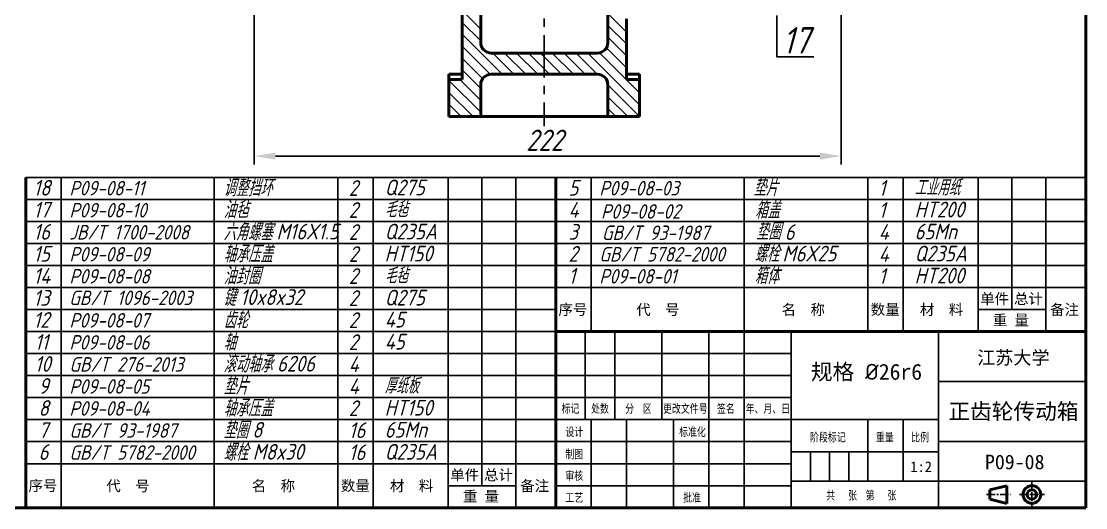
# Model space of a CAD drawing. Header units: millimetres. Extents: x 0 to 322, y 0 to 226.
# Drawn here: x 121.1 to 322, y 0 to 91.8 of the extents above; entities that cross this region are included whole.
import ezdxf

# ---------------------------------------------------------------- set-up
doc = ezdxf.new("R2010")
doc.units = ezdxf.units.MM
doc.header["$LTSCALE"] = 0.25
doc.linetypes.add('CENTER', pattern=[50.8, 31.75, -6.35, 6.35, -6.35])
doc.layers.add('点画线层', color=7, linetype='CENTER')
doc.layers.add('细实线层', color=7, linetype='Continuous')
doc.layers.add('粗实线层', color=7, linetype='Continuous', lineweight=50)
doc.styles.get("Standard").update_dxf_attribs({"font": 'gbeitc.shx', "height": 4, "bigfont": 'gbcbig.shx'})
doc.styles.add('宋体', font='SimSun.ttf', dxfattribs={"height": 3.5})
doc.dimstyles.new('ISO-25', dxfattribs={"dimtxt": 4, "dimasz": 4, "dimexe": 1.6, "dimexo": 0, "dimgap": 1, "dimtad": 1, "dimlfac": 2, "dimdsep": 46, "dimtxsty": 'Standard', "dimcen": 0, "dimclrd": 256, "dimclre": 256, "dimclrt": 256, "dimadec": 0, "dimazin": 2, "dimtfac": 1, "dimtmove": 0, "dimatfit": 3, "dimfxl": 0, "dimlwd": -1, "dimlwe": -1, "dimarcsym": 0})

# ---------------------------------------------------------------- blocks, each defined once
blk = doc.blocks.new('*D12')
at = {"layer": 'Defpoints', "color": 0, "transparency": 16777216}
for p in [(275.83, 164.03), (165.1, 127.28), (275.83, 66.37)]:
    blk.add_point(p, dxfattribs=at)
at = {"layer": '细实线层', "transparency": 16777216}
for p, q in [((275.83, 164.03), (275.83, 64.77)), ((165.1, 127.28), (165.1, 64.77)), ((169.1, 66.37), (271.83, 66.37))]:
    blk.add_line(p, q, dxfattribs=at)
for points in [[(169.1, 67.04), (169.1, 65.71), (165.1, 66.37)], [(271.83, 67.04), (271.83, 65.71), (275.83, 66.37)]]:
    blk.add_solid(points, dxfattribs=at)
at = {"layer": '细实线层', "transparency": 16777216, "insert": (219.9, 69.37), "char_height": 4, "attachment_point": 5}
blk.add_mtext('222', dxfattribs=at)

msp = doc.modelspace()

# ---------------------------------------------------------------- linework, layer by layer
at = {"lineweight": 50}
for p, q in [((322, 0), (322, 226)), ((322, 33.2602), (222, 33.2602)), ((222, 33.2602), (222, 0)), ((0, 0), (322, 0))]:
    msp.add_line(p, q, dxfattribs=at)
for p, q in [((322, 41.5753), (222, 41.5753)), ((314.47, 37.4178), (301.6776, 37.4178)), ((227.5556, 33.2602), (227.5556, 16.6301)), ((233.1111, 33.2602), (233.1111, 16.6301)), ((242, 33.2602), (242, 16.6301)), ((250.8889, 33.2602), (250.8889, 0)), ((257.5556, 33.2602), (257.5556, 0)), ((266.4444, 33.2602), (266.4444, 0)), ((294.2222, 33.2602), (294.2222, 0)), ((222, 29.1027), (266.4444, 29.1027)), ((222, 24.9452), (266.4444, 24.9452)), ((294.2222, 23.8158), (322, 23.8158)), ((222, 20.7876), (266.4444, 20.7876)), ((222, 16.6301), (294.2222, 16.6301)), ((228.6667, 16.6301), (228.6667, 0)), ((235.3333, 16.6301), (235.3333, 0)), ((244.2222, 16.6301), (244.2222, 0)), ((280.8889, 16.6301), (280.8889, 5)), ((287.5556, 16.6301), (287.5556, 5)), ((222, 12.4726), (266.4444, 12.4726)), ((294.2222, 12.4726), (322, 12.4726)), ((266.4444, 10.5546), (294.2222, 10.5546)), ((270.0556, 10.5546), (270.0556, 5)), ((273.6667, 10.5546), (273.6667, 5)), ((277.2778, 10.5546), (277.2778, 5)), ((222, 8.3151), (266.4444, 8.3151)), ((214.47, 4.1575), (201.6776, 4.1575)), ((222, 4.1575), (266.4444, 4.1575)), ((266.4444, 5), (322, 5)), ((294.2222, 5), (300.1957, 5)), ((294.2222, 5), (300.1957, 5))]:
    msp.add_line(p, q)
at = {"layer": '点画线层'}
msp.add_line((219.8259, 127.2819), (219.8259, 72.0019), dxfattribs=at)
at = {"layer": '点画线层', "ltscale": 0.15}
for p, q in [((311.8511, 4.8147), (311.8511, 0.1206)), ((309.5256, 2.4892), (314.2197, 2.4892))]:
    msp.add_line(p, q, dxfattribs=at)
at = {"layer": '点画线层', "ltscale": 0.2}
msp.add_line((303.3037, 2.4892), (307.8083, 2.4892), dxfattribs=at)
at = {"layer": '粗实线层'}
for p, q in [((207.8259, 87.8357), (207.8259, 116.7819)), ((231.8259, 87.8357), (231.8259, 116.7819)), ((204.3259, 80.8357), (204.3259, 108.3454)), ((235.3259, 80.8357), (235.3259, 92.2819)), ((209.8259, 85.8357), (219.8259, 85.8357)), ((229.8259, 85.8357), (219.8259, 85.8357)), ((201.8259, 81.8357), (201.8259, 73.8357)), ((204.3259, 81.8357), (201.8259, 81.8357)), ((201.8259, 80.8357), (204.3259, 80.8357)), ((209.8259, 81.8357), (219.8259, 81.8357)), ((229.8259, 81.8357), (219.8259, 81.8357)), ((237.8259, 81.8357), (235.3259, 81.8357)), ((235.3259, 80.8357), (237.8259, 80.8357)), ((237.8259, 73.8357), (237.8259, 81.8357)), ((207.8259, 73.8357), (207.8259, 79.8357)), ((231.8259, 73.8357), (231.8259, 79.8357)), ((201.8259, 73.8357), (237.8259, 73.8357)), ((122, 0), (122, 62.3629)), ((222, 33.2602), (222, 62.3629)), ((303.9227, 3.3852), (307.1227, 4.1532)), ((307.1227, 0.8252), (307.1227, 4.1532)), ((303.9227, 1.5932), (303.9227, 3.3852)), ((303.9227, 1.5932), (307.1227, 0.8252))]:
    msp.add_line(p, q, dxfattribs=at)
for radius in [1.664, 0.896]:
    msp.add_circle((311.8511, 2.4892), radius, dxfattribs=at)
for centre, start, end in [((209.8259, 87.8357), 180, 270), ((229.8259, 87.8357), 270, 0), ((209.8259, 79.8357), 90, 180), ((229.8259, 79.8357), 0, 90)]:
    msp.add_arc(centre, 2, start, end, dxfattribs=at)
at = {"layer": '细实线层'}
for p, q in [((207.8259, 90.3563), (204.3259, 93.8563)), ((235.3259, 89.797), (231.8259, 93.297)), ((263.6988, 92.9048), (263.6988, 85.1241)), ((207.8259, 88.1112), (204.3259, 91.6112)), ((235.3259, 87.552), (231.8259, 91.052)), ((211.8563, 81.8357), (204.3259, 89.3661)), ((235.3259, 85.3069), (231.8259, 88.8069)), ((209.6217, 81.8253), (204.3259, 87.1211)), ((235.3259, 83.0619), (231.5557, 86.832)), ((208.2006, 81.0013), (204.3259, 84.876)), ((214.1014, 81.8357), (210.1014, 85.8357)), ((216.3464, 81.8357), (212.3464, 85.8357)), ((218.5915, 81.8357), (214.5915, 85.8357)), ((219.8259, 82.8464), (216.8365, 85.8357)), ((219.8259, 85.0915), (219.0816, 85.8357)), ((223.0816, 81.8357), (219.8259, 85.0915)), ((225.3267, 81.8357), (221.3267, 85.8357)), ((227.5717, 81.8357), (223.5717, 85.8357)), ((229.8168, 81.8357), (225.8168, 85.8357)), ((237.8259, 76.0717), (228.0619, 85.8357)), ((237.8259, 78.3168), (230.2594, 85.8833)), ((263.6988, 85.1241), (270.6988, 85.1241)), ((207.8259, 79.131), (204.3259, 82.631)), ((220.8365, 81.8357), (219.8259, 82.8464)), ((207.8259, 74.6408), (201.8259, 80.6408)), ((207.8259, 76.8859), (203.876, 80.8357)), ((237.8259, 80.5619), (237.552, 80.8357)), ((206.3859, 73.8357), (201.8259, 78.3958)), ((237.8168, 73.8357), (231.8259, 79.8267)), ((235.5717, 73.8357), (231.8259, 77.5816)), ((204.1408, 73.8357), (201.8259, 76.1507)), ((233.3267, 73.8357), (231.8259, 75.3365)), ((201.8958, 73.8357), (201.8259, 73.9056)), ((122, 62.3629), (222, 62.3629)), ((128.6667, 0), (128.6667, 62.3629)), ((157.5556, 0), (157.5556, 62.3629)), ((180.8889, 0), (180.8889, 62.3629)), ((187.5556, 0), (187.5556, 62.3629)), ((201.6776, 0), (201.6776, 62.3629)), ((208.0738, 4.1575), (208.0738, 62.3629)), ((214.47, 0), (214.47, 62.3629)), ((222, 62.3629), (322, 62.3629)), ((228.6667, 33.2602), (228.6667, 62.3629)), ((257.5556, 33.2602), (257.5556, 62.3629)), ((280.8889, 33.2602), (280.8889, 62.3629)), ((287.5556, 33.2602), (287.5556, 62.3629)), ((301.6776, 33.2602), (301.6776, 62.3629)), ((308.0738, 37.4178), (308.0738, 62.3629)), ((314.47, 33.2602), (314.47, 62.3629)), ((122, 58.2054), (222, 58.2054)), ((222, 58.2054), (322, 58.2054)), ((122, 54.0479), (222, 54.0479)), ((222, 54.0479), (322, 54.0479)), ((122, 49.8904), (222, 49.8904)), ((222, 49.8904), (322, 49.8904)), ((122, 45.7328), (222, 45.7328)), ((222, 45.7328), (322, 45.7328)), ((122, 41.5753), (222, 41.5753)), ((122, 37.4178), (222, 37.4178)), ((122, 33.2602), (222, 33.2602)), ((122, 29.1027), (222, 29.1027)), ((122, 29.1027), (222, 29.1027)), ((122, 24.9452), (222, 24.9452)), ((122, 20.7876), (222, 20.7876)), ((122, 16.6301), (222, 16.6301)), ((122, 12.4726), (222, 12.4726)), ((122, 8.3151), (222, 8.3151))]:
    msp.add_line(p, q, dxfattribs=at)

# ---------------------------------------------------------------- texts
at = {"style": '宋体'}
for s, height, p in [('单件', 2, (302.0857, 38.4478)), ('总计', 2, (308.4665, 38.4478)), ('序号', 2, (222.5009, 36.418)), ('代  号', 2, (237.1764, 36.3856)), ('名  称', 2, (264.6134, 36.3856)), ('数量', 2, (281.4377, 36.418)), ('材  料', 2, (290.7006, 36.3856)), ('备注', 2, (315.2797, 36.3856)), ('重 量', 2, (304.4746, 34.4089)), ('江苏大学', 2.5, (301.5261, 27.08)), ('正齿轮传动箱', 3, (296.0942, 16.6917)), ('1:2', 2, (288.9033, 6.7449)), ('P09-08', 2.75, (302.9894, 7.2608)), ('单件', 2, (202.0857, 5.1876)), ('总计', 2, (208.4665, 5.1876)), ('序号', 2, (122.5009, 3.1578)), ('代  号', 2, (137.1764, 3.1254)), ('名  称', 2, (164.6134, 3.1254)), ('数量', 2, (181.4377, 3.1578)), ('材  料', 2, (190.7006, 3.1254)), ('备注', 2, (215.2797, 3.1254)), ('重 量', 2, (204.4746, 1.1486))]:
    msp.add_text(s, height=height, dxfattribs=at).set_placement(p)
at = {"style": '宋体', "width": 0.75}
for s, p in [('标记', (223.1082, 17.9016)), ('处数', (228.6637, 17.9016)), ('分  区', (235.0859, 17.9016)), ('更改文件号', (242.2369, 17.9016)), ('签名', (252.4125, 17.9016)), ('年、月、日', (257.8204, 17.9016)), ('设计', (223.8051, 13.513)), ('标准化', (245.2723, 13.513)), ('阶段标记', (269.9861, 12.5066)), ('重量', (282.3991, 12.5066)), ('比例', (289.0657, 12.5066)), ('制图', (223.8051, 9.3191)), ('审核', (223.8051, 5.2473)), ('工艺', (223.8051, 1.1144)), ('批准', (246.0273, 1.1144)), ('共   张  第   张', (273.0308, 1.53))]:
    msp.add_text(s, height=1.6, dxfattribs=at).set_placement(p)
at = {"insert": (270.1375, 27.16), "char_height": 3, "width": 27.614907, "attachment_point": 1, "style": '宋体'}
msp.add_mtext('规格 {\\fISOCPEUR|b0|i0|c0|p34;%%C}26r6', dxfattribs=at)
at = {"layer": '细实线层'}
for s, height, p in [('17', 5, (264.7828, 85.7301)), ('调整挡环', 3.2, (159.2871, 58.7742)), ('垫片', 3.2, (259.2871, 58.8481)), ('18', 2.96966, (123.4209, 58.9121)), ('P09-08-11', 2.74123, (130.2163, 58.9434)), ('2', 2.9697, (182.9261, 58.8702)), ('Q275', 2.96966, (189.7106, 58.961)), ('5', 2.9697, (224.4019, 58.9121)), ('P09-08-03', 2.74123, (230.2163, 58.9434)), ('1', 2.9697, (282.9261, 58.8702)), ('工业用纸', 2.96966, (289.7106, 58.961)), ('17', 2.96966, (123.4209, 54.7545)), ('P09-08-10', 2.74123, (130.2163, 54.7859)), ('油毡', 3.2, (159.2871, 54.6166)), ('2', 2.9697, (182.9261, 54.7127)), ('毛毡', 2.96966, (189.7106, 54.8035)), ('4', 2.9697, (224.4019, 54.7545)), ('P09-08-02', 2.74123, (230.5314, 54.5547)), ('箱盖', 3.2, (259.6022, 54.5724)), ('1', 2.9697, (282.9261, 54.7127)), ('HT200', 2.96966, (289.7106, 54.8035)), ('16', 2.96966, (123.4209, 50.597)), ('JB/T 1700-2008', 2.741228, (130.2163, 50.6283)), ('六角螺塞', 3.2, (159.2871, 50.4591)), ('M16X1.5', 2.96966, (169.2926, 50.646)), ('2', 2.9697, (182.9261, 50.5552)), ('Q235A', 2.96966, (189.7106, 50.646)), ('3', 2.9697, (224.4019, 50.597)), ('GB/T 93-1987', 2.741228, (230.707, 50.5321)), ('垫圈', 3.2, (259.7778, 50.5497)), ('6', 2.9697, (265.2024, 50.5497)), ('4', 2.9697, (282.9261, 50.5552)), ('65Mn', 2.96966, (289.7106, 50.646)), ('15', 2.96966, (123.4209, 46.4395)), ('P09-08-09', 2.74123, (130.2163, 46.4708)), ('轴承压盖', 3.2, (159.2871, 46.3016)), ('2', 2.9697, (182.9261, 46.3976)), ('HT150', 2.96966, (189.7106, 46.4885)), ('2', 2.9697, (224.4019, 46.4395)), ('GB/T 5782-2000', 2.741228, (230.2163, 46.4708)), ('螺栓', 3.2, (259.4976, 46.3755)), ('M6X25', 2.96966, (264.7715, 46.4885)), ('4', 2.9697, (282.9261, 46.3976)), ('Q235A', 2.96966, (289.7106, 46.4885)), ('14', 2.96966, (123.4209, 42.2819)), ('P09-08-08', 2.74123, (130.2163, 42.3133)), ('油封圈', 3.2, (159.2871, 42.1441)), ('2', 2.9697, (182.9261, 42.2401)), ('毛毡', 2.96966, (189.7106, 42.3309)), ('1', 2.9697, (224.4019, 42.2819)), ('P09-08-01', 2.74123, (230.2163, 42.3133)), ('箱体', 3.2, (259.4976, 42.218)), ('1', 2.9697, (282.9261, 42.2401)), ('HT200', 2.96966, (289.7106, 42.3309)), ('13', 2.96966, (123.4209, 38.1244)), ('GB/T 1096-2003', 2.741228, (130.1822, 38.248)), ('键', 3.2, (159.253, 38.0788)), ('10x8x32', 2.96966, (162.4323, 38.2657)), ('2', 2.9697, (182.9261, 38.0826)), ('Q275', 2.96966, (189.7106, 38.1734)), ('12', 2.96966, (123.4209, 33.9669)), ('P09-08-07', 2.74123, (130.2163, 33.9982)), ('齿轮', 3.2, (159.2871, 33.829)), ('2', 2.9697, (182.9261, 33.9251)), ('45', 2.96966, (189.7106, 34.0159)), ('11', 2.96966, (123.6607, 29.8094)), ('P09-08-06', 2.74123, (130.2163, 29.8407)), ('轴', 3.2, (159.2871, 29.6715)), ('2', 2.9697, (182.9261, 29.7675)), ('45', 2.96966, (189.7106, 29.8583)), ('10', 2.96966, (123.6607, 25.6518)), ('GB/T 276-2013', 2.741228, (130.2163, 25.6832)), ('滚动轴承', 3.2, (159.2871, 25.5139)), ('6206', 2.96966, (169.3861, 25.7008)), ('4', 2.9697, (182.9261, 25.61)), ('9', 2.9697, (124.4019, 21.4943)), ('P09-08-05', 2.74123, (130.2163, 21.5256)), ('垫片', 3.2, (159.2871, 21.3564)), ('4', 2.9697, (182.9261, 21.4525)), ('厚纸板', 2.96966, (189.7106, 21.5433)), ('8', 2.9697, (124.4019, 17.3368)), ('P09-08-04', 2.74123, (130.2163, 17.3681)), ('轴承压盖', 3.2, (159.2871, 17.1989)), ('2', 2.9697, (182.9261, 17.2949)), ('HT150', 2.96966, (189.7106, 17.3858)), ('7', 2.9697, (124.4019, 13.1792)), ('垫圈', 3.2, (159.2871, 13.0414)), ('8', 2.9697, (164.7106, 13.2282)), ('16', 2.96966, (182.9261, 13.1374)), ('65Mn', 2.96966, (189.7106, 13.2282)), ('GB/T 93-1987', 2.741228, (130.2163, 13.2106)), ('螺栓', 3.2, (159.2871, 8.8838)), ('6', 2.9697, (124.4019, 9.0217)), ('GB/T 5782-2000', 2.741228, (130.2163, 9.053)), ('M8x30', 2.96966, (164.8041, 9.0707)), ('16', 2.96966, (182.9261, 8.9799)), ('Q235A', 2.96966, (189.7106, 9.0707))]:
    msp.add_text(s, height=height, dxfattribs=at).set_placement(p)

# ---------------------------------------------------------------- dimensions: what is measured, and where the dimension line sits
dim = msp.add_linear_dim(base=(275.8259, 66.3748), p1=(165.0994, 127.2819), p2=(275.8259, 164.0319), text='222', dimstyle='ISO-25', dxfattribs=at)
dim.commit()
dim.dimension.update_dxf_attribs({"geometry": '*D12', "text_midpoint": (219.8997, 66.3748), "dimtype": 160})

doc.saveas('drawing.dxf')
